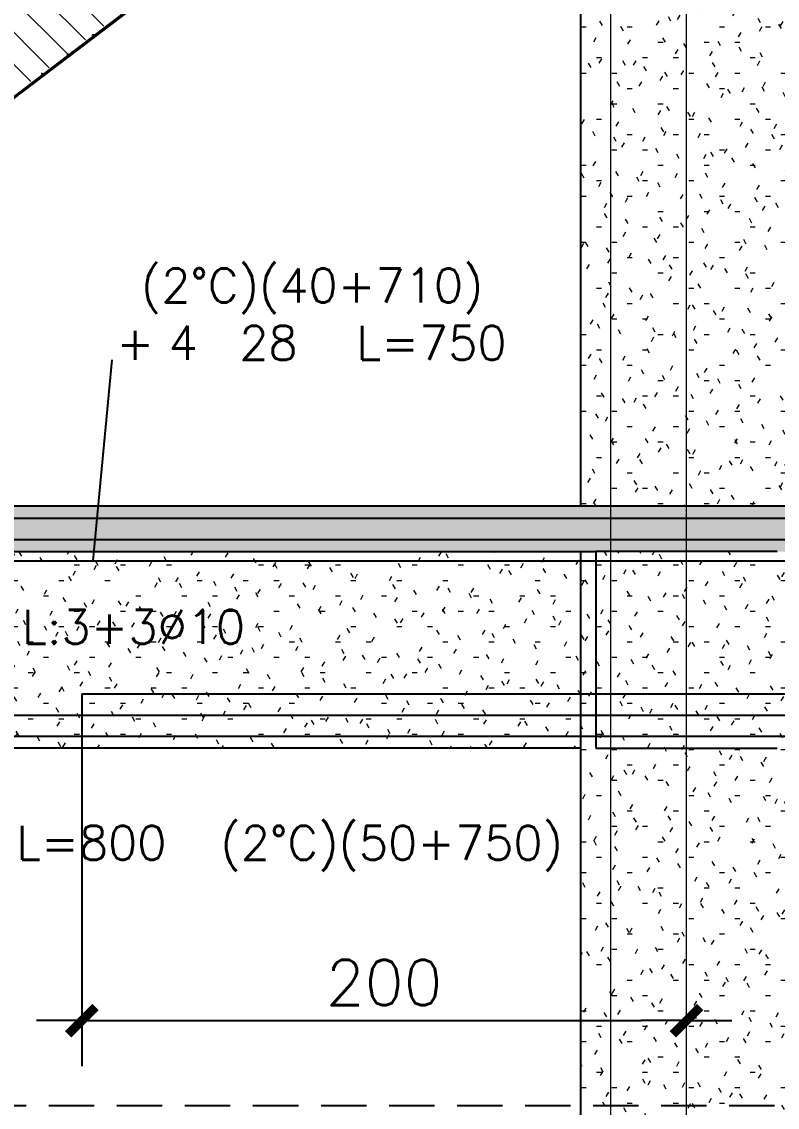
# Model space of a CAD drawing. Extents: x -9133 to 18268, y -11863 to 17290.
# Drawn here: x 706 to 955.9, y 2957.8 to 3316.6 of the extents above; entities that cross this region are included whole.
import ezdxf
from ezdxf.enums import TextEntityAlignment as Align

# ---------------------------------------------------------------- set-up
doc = ezdxf.new("R2010")
doc.units = 0
doc.header["$LTSCALE"] = 30
doc.header["$MEASUREMENT"] = 0
doc.linetypes.add('EJEG$0$DASHED', pattern=[0.75, 0.5, -0.25])
doc.linetypes.add('EJEG$0$RLE-PROYECCION', pattern=[0.71438, 0.47625, -0.23813])
doc.layers.get('0').update_dxf_attribs({"linetype": 'CONTINUOUS'})
for name, color, linetype in [('EJEG$0$CORTES', 5, 'CONTINUOUS'), ('EJEG$0$RLA-FE', 7, 'CONTINUOUS'), ('EJEG$0$RLA-TEXTOS-FE', 9, 'CONTINUOUS')]:
    doc.layers.add(name, color=color, linetype=linetype)
doc.layers.add('EJEG$0$RLA-ACHURADO', color=30, linetype='EJEG$0$RLE-PROYECCION', lineweight=15, transparency=0.7)
doc.layers.add('EJEG$0$RLA-CONTORNO', color=30, linetype='CONTINUOUS', lineweight=25)
doc.layers.add('EJEG$0$RLA-EJES', color=1, linetype='CONTINUOUS', lineweight=9)
doc.styles.add('EJEG$0$RomanS', font='romans.shx', dxfattribs={"height": 11.25})
doc.dimstyles.new('EJEG$0$ING50', dxfattribs={"dimscale": 50, "dimtxt": 0.27, "dimasz": 0.3, "dimexe": 0, "dimexo": 0, "dimgap": 0.1, "dimtad": 1, "dimdec": 1, "dimzin": 12, "dimdsep": 46, "dimtxsty": 'EJEG$0$RomanS', "dimblk": 'EJEG$0$TICK1', "dimblk1": 'EJEG$0$TICK1', "dimblk2": 'EJEG$0$TICK1', "dimcen": 0.09, "dimclrd": 2, "dimclre": 1, "dimclrt": 3, "dimadec": 0, "dimazin": 0, "dimtfac": 1, "dimtdec": 0, "dimtix": 1, "dimtmove": 2, "dimatfit": 3, "dimldrblk": 'EJEG$0$TICK1', "dimfxl": 0, "dimfxlon": 1, "dimtolj": 1, "dimtzin": 0, "dimarcsym": 0})
pattern_1 = [(0, (-424.688, -2039.478), (20.32, 5.08), [1.676, -13.564, 1.676, -13.564, -81.28]), (0, (-424.688, -2039.478), (20.32, 5.08), [-30.48, 1.676, -28.804, 1.676, -13.564, -35.56]), (0, (-424.688, -2039.478), (20.32, 5.08), [-76.2, 1.676, -8.484, 1.676, -23.724]), (120, (-417.068, -2036.938), (-14.559409, 15.057636), [1.676, -13.564, 1.676, -13.564, -81.28]), (120, (-417.068, -2036.938), (-14.559409, 15.057636), [-30.48, 1.676, -28.804, 1.676, -13.564, -35.56]), (120, (-417.068, -2036.938), (-14.559409, 15.057636), [-76.2, 1.676, -8.484, 1.676, -23.724]), (240, (-414.528, -2026.778), (-5.760591, -20.137636), [1.676, -13.564, 1.676, -13.564, -81.28]), (240, (-414.528, -2026.778), (-5.760591, -20.137636), [-30.48, 1.676, -28.804, 1.676, -13.564, -35.56]), (240, (-414.528, -2026.778), (-5.760591, -20.137636), [-76.2, 1.676, -8.484, 1.676, -23.724])]

# ---------------------------------------------------------------- blocks, each defined once
blk = doc.blocks.new('EJEG$0$FP_4-EJE G')
at = {"layer": 'EJEG$0$RLA-CONTORNO'}
for p, q in [((-1601.82, 789.09), (-1239.82, 1064.28)), ((-1401.34, 942.71), (-1401.38, 942.72)), ((-1401.31, 942.7), (-1401.34, 942.71)), ((-1401.27, 942.7), (-1401.31, 942.7)), ((-1401.24, 942.69), (-1401.27, 942.7)), ((-1401.2, 942.69), (-1401.24, 942.69)), ((-1401.17, 942.68), (-1401.2, 942.69)), ((-1401.13, 942.68), (-1401.17, 942.68)), ((-1401.1, 942.67), (-1401.13, 942.68)), ((-1401.06, 942.67), (-1401.1, 942.67)), ((-1401.03, 942.66), (-1401.06, 942.67)), ((-1400.99, 942.65), (-1401.03, 942.66)), ((-1400.96, 942.65), (-1400.99, 942.65)), ((-1400.92, 942.65), (-1400.96, 942.65)), ((-1400.89, 942.64), (-1400.92, 942.65)), ((-1400.86, 942.64), (-1400.89, 942.64)), ((-1400.82, 942.63), (-1400.86, 942.64)), ((-1400.79, 942.63), (-1400.82, 942.63)), ((-1400.75, 942.62), (-1400.79, 942.63)), ((-1400.72, 942.62), (-1400.75, 942.62)), ((-1400.69, 942.62), (-1400.72, 942.62)), ((-1400.65, 942.61), (-1400.69, 942.62)), ((-1400.62, 942.61), (-1400.65, 942.61)), ((-1400.59, 942.61), (-1400.62, 942.61)), ((-1400.56, 942.6), (-1400.59, 942.61)), ((-1400.52, 942.6), (-1400.56, 942.6)), ((-1400.49, 942.6), (-1400.52, 942.6)), ((-1400.46, 942.6), (-1400.49, 942.6)), ((-1400.43, 942.6), (-1400.46, 942.6)), ((-1400.39, 942.6), (-1400.43, 942.6)), ((-1400.36, 942.6), (-1400.39, 942.6)), ((-1400.33, 942.6), (-1400.36, 942.6)), ((-1400.3, 942.6), (-1400.33, 942.6)), ((-1400.27, 942.6), (-1400.3, 942.6)), ((-1400.24, 942.6), (-1400.27, 942.6)), ((-1400.21, 942.6), (-1400.24, 942.6)), ((-1400.18, 942.6), (-1400.21, 942.6)), ((-1400.15, 942.6), (-1400.18, 942.6)), ((-1400.12, 942.6), (-1400.15, 942.6)), ((-1400.09, 942.61), (-1400.12, 942.6)), ((-1400.07, 942.61), (-1400.09, 942.61)), ((-1400.04, 942.61), (-1400.07, 942.61)), ((-1400.01, 942.62), (-1400.04, 942.61)), ((-1399.98, 942.62), (-1400.01, 942.62)), ((-1399.96, 942.63), (-1399.98, 942.62)), ((-1399.93, 942.63), (-1399.96, 942.63)), ((-1399.9, 942.64), (-1399.93, 942.63)), ((-1399.88, 942.64), (-1399.9, 942.64)), ((-1399.85, 942.65), (-1399.88, 942.64)), ((-1399.82, 942.66), (-1399.85, 942.65)), ((-1399.8, 942.67), (-1399.82, 942.66)), ((-1399.78, 942.67), (-1399.8, 942.67)), ((-1399.75, 942.68), (-1399.78, 942.67)), ((-1399.73, 942.69), (-1399.75, 942.68)), ((-1399.7, 942.7), (-1399.73, 942.69)), ((-1399.68, 942.71), (-1399.7, 942.7)), ((-1399.66, 942.72), (-1399.68, 942.71)), ((-1399.64, 942.73), (-1399.66, 942.72)), ((-1399.61, 942.74), (-1399.64, 942.73)), ((-1399.59, 942.76), (-1399.61, 942.74)), ((-1399.57, 942.77), (-1399.59, 942.76)), ((-1399.55, 942.78), (-1399.57, 942.77)), ((-1399.53, 942.8), (-1399.55, 942.78)), ((-1399.51, 942.81), (-1399.53, 942.8)), ((-1409.79, 936.29), (-1409.82, 936.3)), ((-1409.75, 936.29), (-1409.79, 936.29)), ((-1409.72, 936.28), (-1409.75, 936.29)), ((-1408.12, 936.29), (-1408.15, 936.28)), ((-1408.1, 936.3), (-1408.12, 936.29)), ((-1408.08, 936.31), (-1408.1, 936.3)), ((-1408.06, 936.33), (-1408.08, 936.31)), ((-1408.03, 936.34), (-1408.06, 936.33)), ((-1408.01, 936.35), (-1408.03, 936.34)), ((-1407.99, 936.36), (-1408.01, 936.35)), ((-1407.97, 936.38), (-1407.99, 936.36)), ((-1407.95, 936.39), (-1407.97, 936.38)), ((-1409.68, 936.27), (-1409.72, 936.28)), ((-1409.65, 936.27), (-1409.68, 936.27)), ((-1409.61, 936.26), (-1409.65, 936.27)), ((-1409.58, 936.26), (-1409.61, 936.26)), ((-1409.54, 936.25), (-1409.58, 936.26)), ((-1409.51, 936.25), (-1409.54, 936.25)), ((-1409.47, 936.24), (-1409.51, 936.25)), ((-1409.44, 936.24), (-1409.47, 936.24)), ((-1409.4, 936.23), (-1409.44, 936.24)), ((-1409.37, 936.23), (-1409.4, 936.23)), ((-1409.33, 936.22), (-1409.37, 936.23)), ((-1409.3, 936.22), (-1409.33, 936.22)), ((-1409.27, 936.21), (-1409.3, 936.22)), ((-1409.23, 936.21), (-1409.27, 936.21)), ((-1409.2, 936.2), (-1409.23, 936.21)), ((-1409.16, 936.2), (-1409.2, 936.2)), ((-1409.13, 936.2), (-1409.16, 936.2)), ((-1409.1, 936.19), (-1409.13, 936.2)), ((-1409.06, 936.19), (-1409.1, 936.19)), ((-1409.03, 936.19), (-1409.06, 936.19)), ((-1409, 936.19), (-1409.03, 936.19)), ((-1408.97, 936.18), (-1409, 936.19)), ((-1408.93, 936.18), (-1408.97, 936.18)), ((-1408.9, 936.18), (-1408.93, 936.18)), ((-1408.87, 936.18), (-1408.9, 936.18)), ((-1408.84, 936.18), (-1408.87, 936.18)), ((-1408.81, 936.18), (-1408.84, 936.18)), ((-1408.78, 936.18), (-1408.81, 936.18)), ((-1408.75, 936.18), (-1408.78, 936.18)), ((-1408.71, 936.18), (-1408.75, 936.18)), ((-1408.68, 936.18), (-1408.71, 936.18)), ((-1408.65, 936.18), (-1408.68, 936.18)), ((-1408.62, 936.18), (-1408.65, 936.18)), ((-1408.6, 936.18), (-1408.62, 936.18)), ((-1408.57, 936.19), (-1408.6, 936.18)), ((-1408.54, 936.19), (-1408.57, 936.19)), ((-1408.51, 936.19), (-1408.54, 936.19)), ((-1408.48, 936.19), (-1408.51, 936.19)), ((-1408.45, 936.2), (-1408.48, 936.19)), ((-1408.43, 936.2), (-1408.45, 936.2)), ((-1408.4, 936.21), (-1408.43, 936.2)), ((-1408.37, 936.21), (-1408.4, 936.21)), ((-1408.35, 936.22), (-1408.37, 936.21)), ((-1408.32, 936.23), (-1408.35, 936.22)), ((-1408.29, 936.23), (-1408.32, 936.23)), ((-1408.27, 936.24), (-1408.29, 936.23)), ((-1408.24, 936.25), (-1408.27, 936.24)), ((-1408.22, 936.25), (-1408.24, 936.25)), ((-1408.19, 936.26), (-1408.22, 936.25)), ((-1408.17, 936.27), (-1408.19, 936.26)), ((-1408.15, 936.28), (-1408.17, 936.27)), ((-1418.23, 929.87), (-1418.27, 929.88)), ((-1418.2, 929.87), (-1418.23, 929.87)), ((-1418.16, 929.86), (-1418.2, 929.87)), ((-1418.13, 929.86), (-1418.16, 929.86)), ((-1418.09, 929.85), (-1418.13, 929.86)), ((-1418.06, 929.84), (-1418.09, 929.85)), ((-1418.02, 929.84), (-1418.06, 929.84)), ((-1417.99, 929.83), (-1418.02, 929.84)), ((-1417.95, 929.83), (-1417.99, 929.83)), ((-1417.92, 929.82), (-1417.95, 929.83)), ((-1417.88, 929.82), (-1417.92, 929.82)), ((-1417.85, 929.81), (-1417.88, 929.82)), ((-1417.81, 929.81), (-1417.85, 929.81)), ((-1417.78, 929.8), (-1417.81, 929.81)), ((-1417.74, 929.8), (-1417.78, 929.8)), ((-1417.71, 929.79), (-1417.74, 929.8)), ((-1417.68, 929.79), (-1417.71, 929.79)), ((-1417.64, 929.79), (-1417.68, 929.79)), ((-1417.61, 929.78), (-1417.64, 929.79)), ((-1417.57, 929.78), (-1417.61, 929.78)), ((-1417.54, 929.77), (-1417.57, 929.78)), ((-1417.51, 929.77), (-1417.54, 929.77)), ((-1417.47, 929.77), (-1417.51, 929.77)), ((-1417.44, 929.77), (-1417.47, 929.77)), ((-1417.41, 929.76), (-1417.44, 929.77)), ((-1417.38, 929.76), (-1417.41, 929.76)), ((-1417.35, 929.76), (-1417.38, 929.76)), ((-1417.31, 929.76), (-1417.35, 929.76)), ((-1417.28, 929.76), (-1417.31, 929.76)), ((-1417.25, 929.76), (-1417.28, 929.76)), ((-1417.22, 929.76), (-1417.25, 929.76)), ((-1417.19, 929.76), (-1417.22, 929.76)), ((-1417.16, 929.76), (-1417.19, 929.76)), ((-1417.13, 929.76), (-1417.16, 929.76)), ((-1417.1, 929.76), (-1417.13, 929.76)), ((-1417.07, 929.76), (-1417.1, 929.76)), ((-1417.04, 929.76), (-1417.07, 929.76)), ((-1417.01, 929.77), (-1417.04, 929.76)), ((-1416.98, 929.77), (-1417.01, 929.77)), ((-1416.95, 929.77), (-1416.98, 929.77)), ((-1416.92, 929.78), (-1416.95, 929.77)), ((-1416.9, 929.78), (-1416.92, 929.78)), ((-1416.87, 929.78), (-1416.9, 929.78)), ((-1416.84, 929.79), (-1416.87, 929.78)), ((-1416.82, 929.79), (-1416.84, 929.79)), ((-1416.79, 929.8), (-1416.82, 929.79)), ((-1416.76, 929.81), (-1416.79, 929.8)), ((-1416.74, 929.81), (-1416.76, 929.81)), ((-1416.71, 929.82), (-1416.74, 929.81)), ((-1416.69, 929.83), (-1416.71, 929.82)), ((-1416.66, 929.84), (-1416.69, 929.83)), ((-1416.64, 929.84), (-1416.66, 929.84)), ((-1416.61, 929.85), (-1416.64, 929.84)), ((-1416.59, 929.86), (-1416.61, 929.85)), ((-1416.57, 929.87), (-1416.59, 929.86)), ((-1416.54, 929.88), (-1416.57, 929.87)), ((-1416.52, 929.89), (-1416.54, 929.88)), ((-1416.5, 929.91), (-1416.52, 929.89)), ((-1416.48, 929.92), (-1416.5, 929.91)), ((-1416.46, 929.93), (-1416.48, 929.92)), ((-1416.44, 929.94), (-1416.46, 929.93)), ((-1416.42, 929.96), (-1416.44, 929.94)), ((-1416.4, 929.97), (-1416.42, 929.96))]:
    blk.add_line(p, q, dxfattribs=at)
blk = doc.blocks.new('EJEG$0$RLA-VIGAS-CAJONES - V_M_ 300x300x5-308513-EJE G')
at = {"layer": 'EJEG$0$RLA-CONTORNO'}
for p, q in [((-1239.82, 1101.34), (-1601.82, 826.14)), ((-1239.8, 1101.35), (-1239.81, 1101.34)), ((-1239.82, 1064.91), (-1601.82, 789.71)), ((-1239.8, 1064.92), (-1239.81, 1064.91))]:
    blk.add_line(p, q, dxfattribs=at)
blk = doc.blocks.new('*U152')
at = {"layer": 'EJEG$0$RLA-FE'}
blk.add_line((0, 0), (918.21, 0), dxfattribs=at)
at = {"layer": 'EJEG$0$RLA-FE', "color": 3, "style": 'EJEG$0$RomanS', "flags": 8}
for tag, p in [('F=', (488.94, 9.32)), ('NUM', (503.35, 9.32))]:
    blk.add_attdef(tag, text='', height=11.25, dxfattribs=at).set_placement(p, align=Align.RIGHT)
at = {"layer": 'EJEG$0$RLA-FE', "color": 3, "style": 'EJEG$0$RomanS'}
for tag, p, flags in [('PHI', (507.24, 9.54), 14), ('DIAM', (517.1, 9.32), 12), ('MINUS', (539.12, 9.32), 13), ('MARK', (552.51, 9.32), 13), ('TEXTO_FE1', (555.81, 9.32), 8), ('TEXTO_FE2', (623.33, 9.34), 8), ('TIPO', (498.8, -75.78), 13), ('NVECES', (484.93, -94.72), 13), ('NUMFE', (488.86, -114.48), 13), ('CAPA', (497.06, -133.6), 13), ('DESPLAZA', (278.34, -151.59), 13), ('ESPACIO', (284.39, -169.95), 13), ('CANT', (298.23, -188.75), 13)]:
    blk.add_attdef(tag, p, '', height=11.25, dxfattribs=dict(at, flags=flags))
blk = doc.blocks.new('*U153')
at = {"layer": 'EJEG$0$RLA-FE'}
blk.add_line((0, 0), (718.21, 0), dxfattribs=at)
at = {"layer": 'EJEG$0$RLA-FE', "color": 3, "style": 'EJEG$0$RomanS', "flags": 8}
for tag, p in [('F=', (502.98, 36.32)), ('NUM', (517.39, 36.32))]:
    blk.add_attdef(tag, text='', height=11.25, dxfattribs=at).set_placement(p, align=Align.RIGHT)
at = {"layer": 'EJEG$0$RLA-FE', "color": 3, "style": 'EJEG$0$RomanS'}
for tag, p, flags in [('PHI', (521.29, 36.54), 14), ('DIAM', (531.14, 36.32), 12), ('MINUS', (553.16, 36.32), 13), ('MARK', (566.55, 36.32), 13), ('TEXTO_FE1', (569.85, 36.32), 8), ('TEXTO_FE2', (637.38, 36.34), 8), ('TIPO', (398.8, -75.78), 13), ('NVECES', (384.93, -94.72), 13), ('NUMFE', (388.86, -114.48), 13), ('CAPA', (397.06, -133.6), 13), ('DESPLAZA', (278.34, -151.59), 13), ('ESPACIO', (284.39, -169.95), 13), ('CANT', (298.23, -188.75), 13)]:
    blk.add_attdef(tag, p, '', height=11.25, dxfattribs=dict(at, flags=flags))
blk = doc.blocks.new('*U155')
at = {"layer": 'EJEG$0$RLA-FE'}
blk.add_line((0, 0), (628.21, 0), dxfattribs=at)
at = {"layer": 'EJEG$0$RLA-FE', "color": 3, "style": 'EJEG$0$RomanS'}
for tag, p, flags in [('TEXTO_FE2', (259.04, 85.34), 8), ('PHI', (281.74, 66.54), 14), ('DIAM', (291.6, 66.32), 12), ('MINUS', (313.62, 66.32), 13), ('MARK', (327.01, 66.32), 13), ('TEXTO_FE1', (330.31, 66.32), 8), ('TIPO', (353.8, -75.78), 13), ('NVECES', (339.93, -94.72), 13), ('NUMFE', (343.86, -114.48), 13), ('CAPA', (352.06, -133.6), 13), ('DESPLAZA', (278.34, -151.59), 13), ('ESPACIO', (284.39, -169.95), 13), ('CANT', (298.23, -188.75), 13)]:
    blk.add_attdef(tag, p, '', height=11.25, dxfattribs=dict(at, flags=flags))
at = {"layer": 'EJEG$0$RLA-FE', "color": 3, "style": 'EJEG$0$RomanS', "flags": 8}
for tag, p in [('F=', (263.44, 66.32)), ('NUM', (277.85, 66.32))]:
    blk.add_attdef(tag, text='', height=11.25, dxfattribs=at).set_placement(p, align=Align.RIGHT)
blk = doc.blocks.new('*U151')
at = {"layer": 'EJEG$0$RLA-FE'}
blk.add_line((0, 0), (1018.21, 0), dxfattribs=at)
at = {"layer": 'EJEG$0$RLA-FE', "color": 3, "style": 'EJEG$0$RomanS', "flags": 8}
for tag, p in [('F=', (534.96, -19.89)), ('NUM', (549.37, -19.89))]:
    blk.add_attdef(tag, text='', height=11.25, dxfattribs=at).set_placement(p, align=Align.RIGHT)
at = {"layer": 'EJEG$0$RLA-FE', "color": 3, "style": 'EJEG$0$RomanS'}
for tag, p, flags in [('PHI', (553.27, -19.68), 12), ('DIAM', (563.12, -19.89), 12), ('MINUS', (585.14, -19.89), 13), ('MARK', (598.53, -19.89), 13), ('TEXTO_FE1', (601.84, -19.89), 8), ('TEXTO_FE2', (669.36, -19.88), 8), ('TIPO', (548.8, -57.92), 13), ('NVECES', (534.93, -76.86), 13), ('NUMFE', (538.86, -96.62), 13), ('CAPA', (547.06, -115.74), 13), ('DESPLAZA', (277.18, -134.17), 13), ('ESPACIO', (283.22, -152.53), 13), ('CANT', (297.06, -171.33), 13)]:
    blk.add_attdef(tag, p, '', height=11.25, dxfattribs=dict(at, flags=flags))
blk = doc.blocks.new('*U149')
at = {"layer": 'EJEG$0$RLA-FE'}
blk.add_line((0, 0), (668.21, 0), dxfattribs=at)
at = {"layer": 'EJEG$0$RLA-FE', "color": 3, "style": 'EJEG$0$RomanS', "flags": 8}
for tag, p in [('F=', (150.95, -47.89)), ('NUM', (165.36, -47.89))]:
    blk.add_attdef(tag, text='', height=11.25, dxfattribs=at).set_placement(p, align=Align.RIGHT)
at = {"layer": 'EJEG$0$RLA-FE', "color": 3, "style": 'EJEG$0$RomanS'}
for tag, p, flags in [('PHI', (169.25, -47.68), 12), ('DIAM', (179.11, -47.89), 12), ('MINUS', (201.13, -47.89), 13), ('MARK', (214.52, -47.89), 13), ('TEXTO_FE1', (217.82, -47.89), 8), ('TEXTO_FE2', (285.34, -47.88), 8), ('TIPO', (373.8, -57.92), 13), ('NVECES', (359.93, -76.86), 13), ('NUMFE', (363.86, -96.62), 13), ('CAPA', (372.06, -115.74), 13), ('DESPLAZA', (277.18, -134.17), 13), ('ESPACIO', (283.22, -152.53), 13), ('CANT', (297.06, -171.33), 13)]:
    blk.add_attdef(tag, p, '', height=11.25, dxfattribs=dict(at, flags=flags))
blk = doc.blocks.new('*U150')
at = {"layer": 'EJEG$0$RLA-FE'}
for p, q in [((0, 0), (0, 0)), ((0, 0), (368.21, 0)), ((368.21, 0), (418.21, 0)), ((418.21, 0), (450, 0)), ((450, 0), (450, 0))]:
    blk.add_line(p, q, dxfattribs=at)
at = {"layer": 'EJEG$0$RLA-FE', "color": 3, "style": 'EJEG$0$RomanS'}
for tag, p, flags in [('NUMFE', (213.86, 244.79), 13), ('NVECES', (209.93, 225.02), 13), ('TIPO', (223.8, 206.09), 13), ('DIAM', (296.3, 75.23), 12), ('MINUS', (318.31, 75.23), 13), ('MARK', (331.71, 75.23), 13), ('TEXTO_FE1', (335.01, 75.23), 8), ('TEXTO_FE2', (402.53, 75.22), 8), ('PHI', (286.44, 64.4), 14), ('CAPA', (222.06, -133.6), 13), ('DESPLAZA', (278.34, -151.59), 13), ('ESPACIO', (284.39, -169.95), 13), ('CANT', (298.23, -188.75), 13)]:
    blk.add_attdef(tag, p, '', height=11.25, dxfattribs=dict(at, flags=flags))
at = {"layer": 'EJEG$0$RLA-FE', "color": 3, "style": 'EJEG$0$RomanS', "flags": 8}
for tag, p in [('F=', (268.14, 75.23)), ('NUM', (282.54, 75.23))]:
    blk.add_attdef(tag, text='', height=11.25, dxfattribs=at).set_placement(p, align=Align.RIGHT)
blk = doc.blocks.new('EJEG$0$TICK1')
at = {"color": 2, "const_width": 0.2}
blk.add_lwpolyline([(-0.3, -0.3), (0.3, 0.3)], dxfattribs=at)
at = {"color": 2}
for points in [[(0, 0), (-1, 0)], [(0, 0), (1, 0)]]:
    blk.add_lwpolyline(points, dxfattribs=at)
blk = doc.blocks.new('*D116')
at = {"layer": 'EJEG$0$RLA-FE', "color": 2, "lineweight": -2, "transparency": 16777216}
blk.add_line((-1389.82, 617), (-1219.82, 617), dxfattribs=at)
at = {"layer": 'EJEG$0$RLA-FE', "color": 2, "lineweight": -2, "transparency": 16777216, "xscale": 15, "yscale": 15, "zscale": 15, "rotation": 180}
blk.add_blockref('EJEG$0$TICK1', (-1404.82, 617), dxfattribs=at)
at = {"layer": 'EJEG$0$RLA-FE', "color": 2, "lineweight": -2, "transparency": 16777216, "xscale": 15, "yscale": 15, "zscale": 15}
blk.add_blockref('EJEG$0$TICK1', (-1204.82, 617), dxfattribs=at)
at = {"layer": 'EJEG$0$RLA-FE', "color": 3, "transparency": 16777216, "insert": (-1304.82, 629.57), "char_height": 15, "attachment_point": 5, "style": 'EJEG$0$RomanS'}
blk.add_mtext('\\A1;200', dxfattribs=at)
blk = doc.blocks.new('EJEG')
at = {"layer": 'EJEG$0$RLA-ACHURADO'}
h = blk.add_hatch(dxfattribs=at)
h.set_pattern_fill('SAND - DENSE', color=256, style=0, pattern_type=2)
h.set_pattern_definition(pattern_1)
h.paths.add_polyline_path([(-1169.82, 787), (-1169.82, 1168), (-1174.8, 1168), (-1174.8, 1103), (-1234.8, 1103), (-1234.8, 1168), (-1239.82, 1168), (-1239.82, 787)], flags=0)
h = blk.add_hatch(dxfattribs=at)
h.set_pattern_fill('RLE-ELEMENTOS METALICOS', color=256, style=0, pattern_type=2)
h.set_pattern_definition([(135, (-424.688, -2039.478), (-5.303301, -5.303301), [])])
h.paths.add_polyline_path([(-1601.82, 790.34), (-1239.82, 1065.54), (-1239.82, 1100.71), (-1601.82, 825.51), (-1601.82, 792.53)], flags=0)
h = blk.add_hatch(dxfattribs=at)
h.set_pattern_fill('SAND - DENSE', color=256, style=0, pattern_type=2)
h.set_pattern_definition(pattern_1)
h.paths.add_polyline_path([(525.18, 772), (525.18, 787), (-1646.82, 787), (-1646.82, 772), (-173.89, 772)], flags=0)
h = blk.add_hatch(dxfattribs=at)
h.set_pattern_fill('SAND - DENSE', color=256, style=0, pattern_type=2)
h.set_pattern_definition(pattern_1)
h.paths.add_polyline_path([(-1540.66, 707), (-1239.82, 707), (-1239.82, 772), (-1586.82, 772), (-1586.82, 707)], flags=0)
h = blk.add_hatch(dxfattribs=at)
h.set_pattern_fill('SAND - DENSE', color=256, style=0, pattern_type=2)
h.set_pattern_definition(pattern_1)
h.paths.add_polyline_path([(-1169.82, 391), (-1169.82, 772), (-1174.8, 772), (-1174.8, 707), (-1234.8, 707), (-1234.8, 772), (-1239.82, 772), (-1239.82, 391), (-1174.8, 391)], flags=0)
h = blk.add_hatch(dxfattribs=at)
h.set_pattern_fill('SAND - DENSE', color=256, style=0, pattern_type=2)
h.set_pattern_definition(pattern_1)
h.paths.add_polyline_path([(-1234.8, 707), (-1174.8, 707), (-1174.8, 772), (-1234.8, 772)], flags=0)
at = {"layer": 'EJEG$0$CORTES', "color": 1, "linetype": 'EJEG$0$DASHED'}
blk.add_lwpolyline([(-1653.39, 1301.07), (-1153.21, 1301.07, -0.414214), (-1103.21, 1251.07), (-1103.21, 638.85, -0.414214), (-1153.21, 588.85), (-1653.39, 588.85, -0.414214), (-1703.39, 638.85), (-1703.39, 1251.07, -0.414214)], format="xyb", close=True, dxfattribs=at)
at = {"layer": 'EJEG$0$RLA-CONTORNO'}
for p, q in [((-1239.82, 787), (-1239.82, 1168)), ((525.18, 787), (-1646.82, 787)), ((-1586.82, 772), (-1234.8, 772)), ((-1239.82, 391), (-1239.82, 772)), ((-1234.8, 772), (-1234.8, 707)), ((-1174.8, 772), (-1234.79, 772)), ((-1239.82, 707), (-1586.82, 707)), ((-1234.8, 707), (-1174.8, 707))]:
    blk.add_line(p, q, dxfattribs=at)
at = {"layer": 'EJEG$0$RLA-EJES'}
for p, q in [((-1229.82, -996.18), (-1229.82, 1463)), ((-1204.82, -996.18), (-1204.82, 1439.06))]:
    blk.add_line(p, q, dxfattribs=at)
at = {"layer": 'EJEG$0$RLA-FE', "color": 2}
blk.add_line((-1394.89, 835.32), (-1401.16, 769), dxfattribs=at)
at = {"layer": 'EJEG$0$RLA-FE', "color": 1}
blk.add_line((-1404.82, 725), (-1404.82, 602), dxfattribs=at)
at = {"layer": 'EJEG$0$RLA-CONTORNO'}
for name in ['EJEG$0$RLA-VIGAS-CAJONES - V_M_ 300x300x5-308513-EJE G', 'EJEG$0$FP_4-EJE G']:
    blk.add_blockref(name, (0, 0), dxfattribs=at)
at = {"layer": 'EJEG$0$RLA-FE'}
ref = blk.add_blockref('*U155', (-1644.32, 769), dxfattribs=at)
ref.add_attrib('DIAM', '28', (-1352.72, 835.32), dxfattribs={"color": 3, "height": 11.25, "style": 'EJEG$0$RomanS'})
ref.add_attrib('NUM', '4', dxfattribs={"color": 3, "height": 11.25, "style": 'EJEG$0$RomanS'}).set_placement((-1366.47, 835.32), align=Align.RIGHT)
ref.add_attrib('TEXTO_FE1', 'L=750', (-1314, 835.32), dxfattribs={"color": 3, "height": 11.25, "style": 'EJEG$0$RomanS'})
ref.add_attrib('TEXTO_FE2', '(2°C)(40+710)', (-1385.28, 854.34), dxfattribs={"color": 3, "height": 11.25, "style": 'EJEG$0$RomanS'})
ref.add_attrib('F=', '+', dxfattribs={"color": 3, "height": 11.25, "style": 'EJEG$0$RomanS'}).set_placement((-1380.88, 835.32), align=Align.RIGHT)
for name, p in [('*U153', (-1644.32, 776)), ('*U152', (-1644.32, 783)), ('*U151', (-1644.32, 711))]:
    blk.add_blockref(name, p, dxfattribs=at)
ref = blk.add_blockref('*U149', (-1644.32, 718), dxfattribs=at)
ref.add_attrib('TEXTO_FE1', 'L=800', (-1426.49, 670.11), dxfattribs={"color": 3, "height": 11.25, "style": 'EJEG$0$RomanS'})
ref.add_attrib('TEXTO_FE2', '(2°C)(50+750)', (-1358.97, 670.12), dxfattribs={"color": 3, "height": 11.25, "style": 'EJEG$0$RomanS'})
ref = blk.add_blockref('*U150', (-1404.82, 725), dxfattribs=dict(at, xscale=-1, rotation=180))
ref.add_attrib('DIAM', '18', (-1108.52, 638.62), dxfattribs={"color": 3, "height": 11.25, "style": 'EJEG$0$RomanS'})
ref.add_attrib('NUM', '2', dxfattribs={"color": 3, "height": 11.25, "style": 'EJEG$0$RomanS'}).set_placement((-1122.27, 638.62), align=Align.RIGHT)
ref.add_attrib('TEXTO_FE1', 'L=450', (-1069.81, 638.62), dxfattribs={"color": 3, "height": 11.25, "style": 'EJEG$0$RomanS'})
ref.add_attrib('TEXTO_FE2', '(2°C)', (-1002.29, 640.23), dxfattribs={"color": 3, "height": 11.25, "style": 'EJEG$0$RomanS'})
ref.add_attrib('F=', '+', dxfattribs={"color": 3, "height": 11.25, "style": 'EJEG$0$RomanS'}).set_placement((-1136.68, 640.22), align=Align.RIGHT)
at = {"layer": 'EJEG$0$RLA-TEXTOS-FE', "color": 9, "style": 'EJEG$0$RomanS'}
blk.add_text('L:3+3%%C10', height=11.25, dxfattribs=at).set_placement((-1387.7, 741.52), align=Align.CENTER)
at = {"layer": 'EJEG$0$RLA-FE'}
dim = blk.add_aligned_dim(p1=(-1404.82, 725), p2=(-1204.82, 725), distance=-108, dimstyle='EJEG$0$ING50', dxfattribs=at)
dim.commit()
dim.dimension.update_dxf_attribs({"geometry": '*D116', "text_midpoint": (-1304.82, 629.57)})

msp = doc.modelspace()

# ---------------------------------------------------------------- block references
msp.add_blockref('EJEG', (2130.72, 2369.47))

doc.saveas('drawing.dxf')
